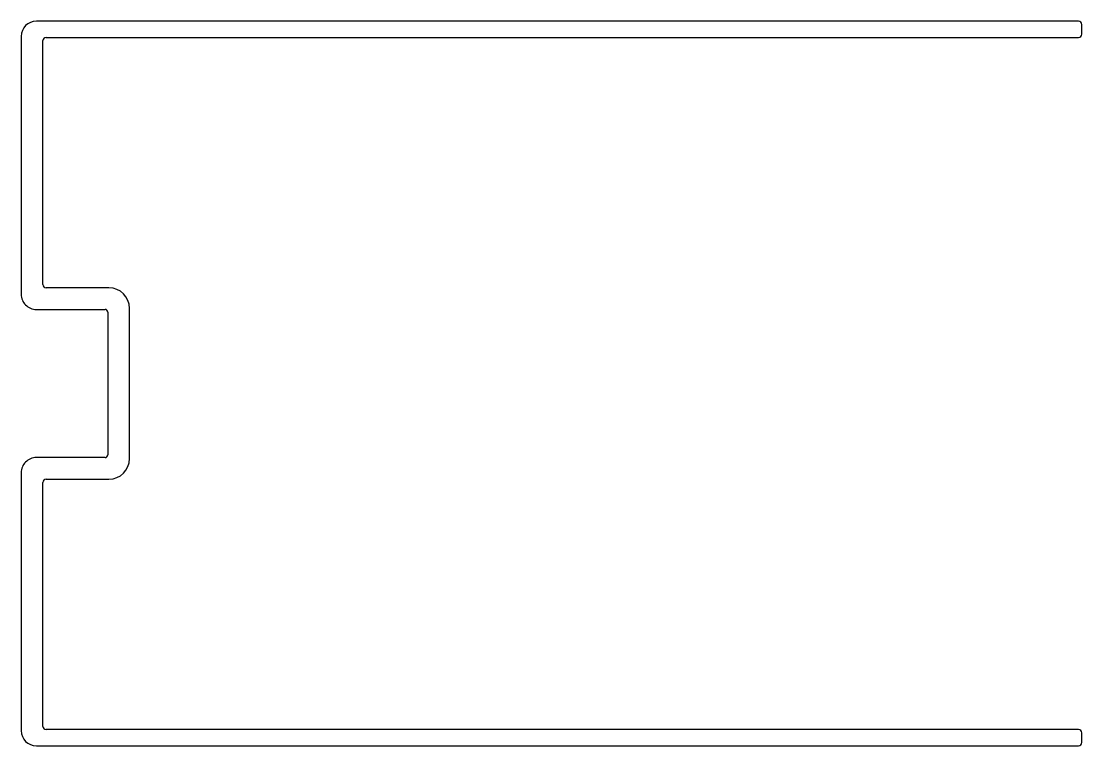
# Model space of a CAD drawing. Extents: x 508.1 to 606.1, y 199.6 to 266.6.
import ezdxf

# ---------------------------------------------------------------- set-up
doc = ezdxf.new("R2010")
doc.units = 0
doc.layers.get('0').update_dxf_attribs({"linetype": 'CONTINUOUS'})

msp = doc.modelspace()

# ---------------------------------------------------------------- linework, layer by layer
for p, q in [((605.804, 266.553), (509.504, 266.553)), ((606.104, 265.353), (606.104, 266.253)), ((508.104, 265.153), (508.104, 241.303)), ((510.104, 242.203), (510.104, 264.753)), ((510.404, 265.053), (605.804, 265.053)), ((516.204, 241.903), (510.404, 241.903)), ((509.504, 239.903), (515.854, 239.903)), ((516.104, 239.653), (516.104, 226.453)), ((518.104, 226.103), (518.104, 240.003)), ((515.854, 226.203), (509.504, 226.203)), ((508.104, 224.803), (508.104, 200.953)), ((510.104, 201.353), (510.104, 223.903)), ((510.404, 224.203), (516.204, 224.203)), ((605.804, 201.053), (510.404, 201.053)), ((606.104, 199.853), (606.104, 200.753)), ((509.504, 199.553), (605.804, 199.553))]:
    msp.add_line(p, q)
for centre, radius, start, end in [((509.504, 265.153), 1.4, 90, 179.9998), ((605.804, 266.253), 0.3, 0, 90), ((510.404, 264.753), 0.3, 90, 179.99972), ((605.804, 265.353), 0.3, 270, 360), ((510.404, 242.203), 0.3, 179.99972, 270), ((509.504, 241.303), 1.4, 179.9998, 270), ((516.204, 240.003), 1.9, 0, 90), ((515.854, 239.653), 0.25, 0, 90), ((515.854, 226.453), 0.25, 270, 0), ((509.504, 224.803), 1.4, 90, 180.0002), ((516.204, 226.103), 1.9, 270, 360), ((510.404, 223.903), 0.3, 90, 180.00028), ((509.504, 200.953), 1.4, 180.0002, 270), ((510.404, 201.353), 0.3, 180.00028, 270), ((605.804, 200.753), 0.3, 0, 90), ((605.804, 199.853), 0.3, 270, 360)]:
    msp.add_arc(centre, radius, start, end)

doc.saveas('drawing.dxf')
